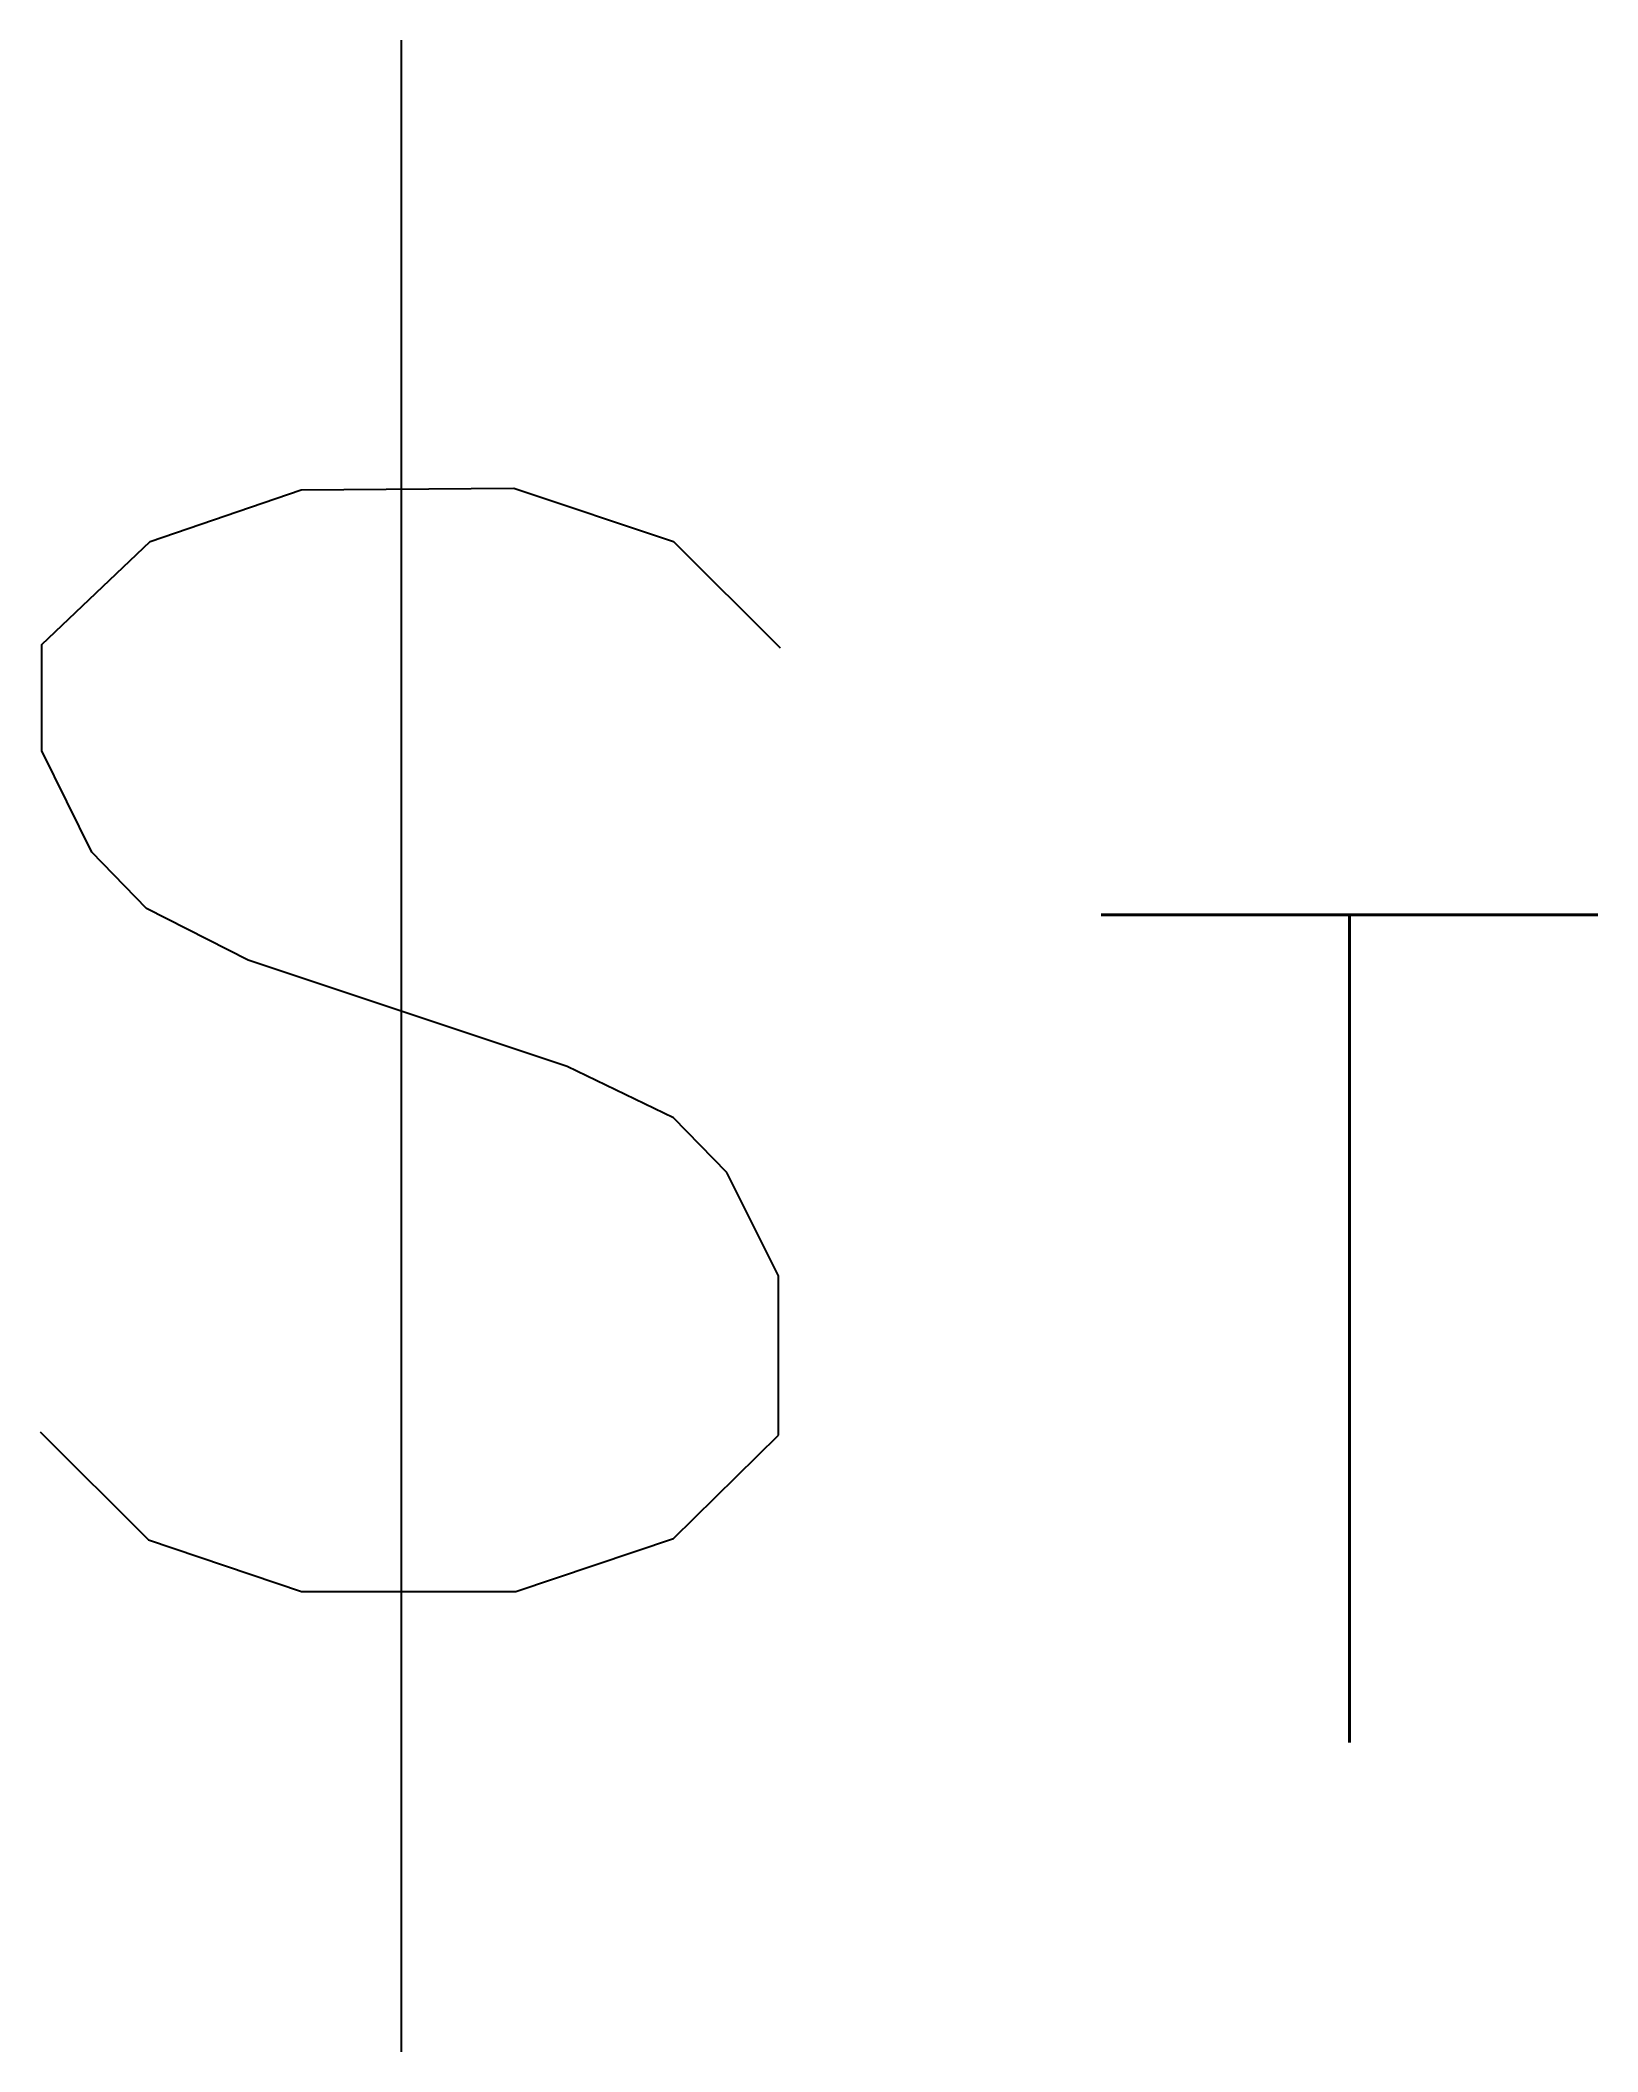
# Model space of a CAD drawing. Extents: x -0.041 to 0.135, y 0 to 0.228.
import ezdxf

# ---------------------------------------------------------------- set-up
doc = ezdxf.new("R2010")
doc.units = 0
doc.header["$MEASUREMENT"] = 0
doc.layers.get('0').update_dxf_attribs({"linetype": 'CONTINUOUS'})
doc.styles.add('ANNOTATE', font='SIMPLEX')

# ---------------------------------------------------------------- blocks, each defined once
blk = doc.blocks.new('EW001')
for p, q in [((0, 0), (0, 0.22784)), ((-0.02847, 0.17108), (-0.01135, 0.17693)), ((-0.01135, 0.17693), (0.01275, 0.1771)), ((0.01275, 0.1771), (0.03083, 0.17108)), ((-0.04071, 0.1594), (-0.02847, 0.17108)), ((0.03083, 0.17108), (0.04288, 0.15902)), ((-0.04071, 0.14734), (-0.04071, 0.1594)), ((-0.03507, 0.13587), (-0.04071, 0.14734)), ((-0.02885, 0.12948), (-0.03507, 0.13587)), ((-0.01737, 0.12364), (-0.02885, 0.12948)), ((0.01878, 0.11161), (-0.01737, 0.12364)), ((0.03083, 0.10577), (0.01878, 0.11161)), ((0.03685, 0.09958), (0.03083, 0.10577)), ((0.04269, 0.0879), (0.03685, 0.09958)), ((0.04269, 0.06983), (0.04269, 0.0879)), ((-0.0409, 0.07021), (-0.02866, 0.05798)), ((0.03083, 0.05815), (0.04269, 0.06983)), ((-0.02866, 0.05798), (-0.0113, 0.05213)), ((0.01294, 0.05213), (0.03083, 0.05815)), ((-0.0113, 0.05213), (0.01294, 0.05213))]:
    blk.add_line(p, q)

msp = doc.modelspace()

# ---------------------------------------------------------------- block references
msp.add_blockref('EW001', (0, 0))

# ---------------------------------------------------------------- texts
at = {"style": 'ANNOTATE'}
msp.add_text('T', height=0.09375, dxfattribs=at).set_placement((0.07522, 0.03502))

doc.saveas('drawing.dxf')
